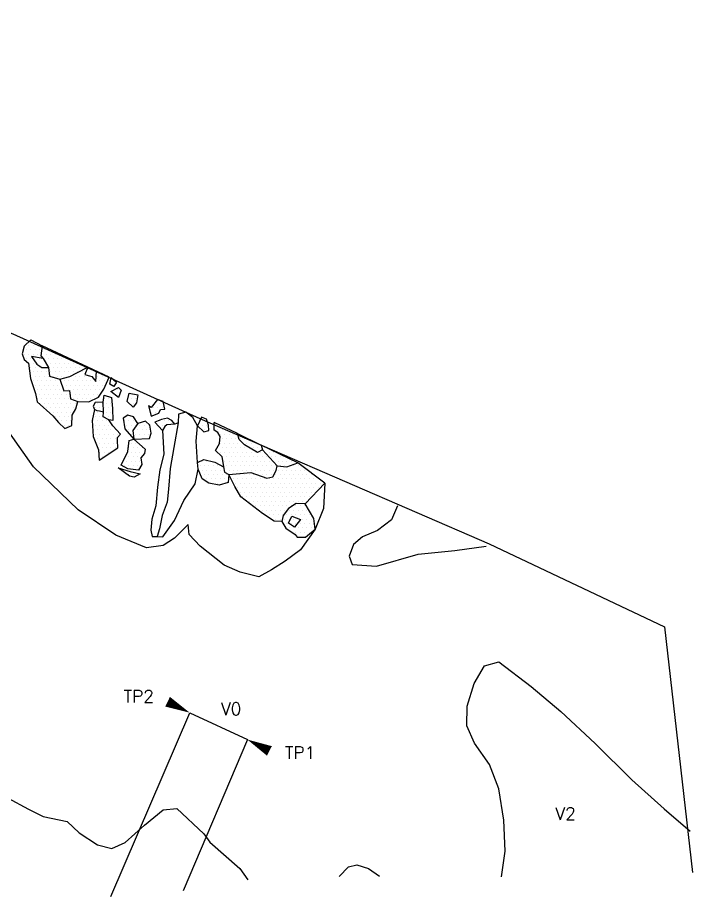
# Model space of a CAD drawing. Header units: metres. Extents: x -8.94 to -5.02, y -13.56 to -9.59.
# Drawn here: x -6.912 to -5.018, y -12.059 to -9.593 of the extents above; entities that cross this region are included whole.
import ezdxf

# ---------------------------------------------------------------- set-up
doc = ezdxf.new("R2010")
doc.units = ezdxf.units.M
doc.header["$LTSCALE"] = 25
doc.header["$MEASUREMENT"] = 0
doc.linetypes.add('STRICHPUNKTX2', pattern=[2, 1, -0.5, 0, -0.5])
doc.layers.get('0').update_dxf_attribs({"linetype": 'CONTINUOUS'})
for name, color, linetype in [('BEFUND', 1, 'CONTINUOUS'), ('BEFUNDSCHRAFF', 1, 'CONTINUOUS'), ('GRABUNGSGRENZE', 3, 'STRICHPUNKTX2'), ('STEINE', 4, 'CONTINUOUS'), ('STEINESCHRAFF', 4, 'CONTINUOUS'), ('TPROFIL', 3, 'CONTINUOUS')]:
    doc.layers.add(name, color=color, linetype=linetype)
doc.styles.get("Standard").update_dxf_attribs({"font": 'txt.shx'})

# ---------------------------------------------------------------- blocks, each defined once
blk = doc.blocks.new('PFEIL')
at = {"layer": 'TPROFIL'}
blk.add_lwpolyline([(0, 0, 0, 3, 0), (6.54, -2.37, 3, 3, 0)], format="xyseb", dxfattribs=at)
blk = doc.blocks.new('*X2')
at = {"color": 0}
for p, q in [((-687.5, -1050), (-687.5, -1050)), ((-688.75, -1052.5), (-688.75, -1052.5)), ((-688.125, -1051.25), (-688.125, -1051.25)), ((-687.5, -1052.5), (-687.5, -1052.5)), ((-686.875, -1051.25), (-686.875, -1051.25)), ((-686.25, -1052.5), (-686.25, -1052.5)), ((-685.625, -1051.25), (-685.625, -1051.25)), ((-685, -1052.5), (-685, -1052.5)), ((-683.75, -1052.5), (-683.75, -1052.5)), ((-682.5, -1052.5), (-682.5, -1052.5)), ((-689.375, -1053.75), (-689.375, -1053.75)), ((-688.75, -1055), (-688.75, -1055)), ((-688.125, -1053.75), (-688.125, -1053.75)), ((-687.5, -1055), (-687.5, -1055)), ((-686.875, -1053.75), (-686.875, -1053.75)), ((-685.625, -1053.75), (-685.625, -1053.75)), ((-684.375, -1053.75), (-684.375, -1053.75)), ((-683.75, -1055), (-683.75, -1055)), ((-683.125, -1053.75), (-683.125, -1053.75)), ((-682.5, -1055), (-682.5, -1055)), ((-681.875, -1053.75), (-681.875, -1053.75)), ((-681.25, -1055), (-681.25, -1055)), ((-680.625, -1053.75), (-680.625, -1053.75)), ((-680, -1055), (-680, -1055)), ((-679.375, -1053.75), (-679.375, -1053.75)), ((-678.75, -1055), (-678.75, -1055)), ((-677.5, -1055), (-677.5, -1055)), ((-688.125, -1056.25), (-688.125, -1056.25)), ((-687.5, -1057.5), (-687.5, -1057.5)), ((-686.875, -1056.25), (-686.875, -1056.25)), ((-686.25, -1057.5), (-686.25, -1057.5)), ((-685, -1057.5), (-685, -1057.5)), ((-683.75, -1057.5), (-683.75, -1057.5)), ((-683.125, -1056.25), (-683.125, -1056.25)), ((-682.5, -1057.5), (-682.5, -1057.5)), ((-681.875, -1056.25), (-681.875, -1056.25)), ((-681.25, -1057.5), (-681.25, -1057.5)), ((-680.625, -1056.25), (-680.625, -1056.25)), ((-680, -1057.5), (-680, -1057.5)), ((-679.375, -1056.25), (-679.375, -1056.25)), ((-678.75, -1057.5), (-678.75, -1057.5)), ((-678.125, -1056.25), (-678.125, -1056.25)), ((-677.5, -1057.5), (-677.5, -1057.5)), ((-676.875, -1056.25), (-676.875, -1056.25)), ((-676.25, -1057.5), (-676.25, -1057.5)), ((-675.625, -1056.25), (-675.625, -1056.25)), ((-675, -1057.5), (-675, -1057.5)), ((-674.375, -1056.25), (-674.375, -1056.25)), ((-673.75, -1057.5), (-673.75, -1057.5)), ((-672.5, -1057.5), (-672.5, -1057.5)), ((-687.5, -1060), (-687.5, -1060)), ((-686.875, -1058.75), (-686.875, -1058.75)), ((-686.25, -1060), (-686.25, -1060)), ((-685.625, -1058.75), (-685.625, -1058.75)), ((-685, -1060), (-685, -1060)), ((-684.375, -1058.75), (-684.375, -1058.75)), ((-683.75, -1060), (-683.75, -1060)), ((-683.125, -1058.75), (-683.125, -1058.75)), ((-682.5, -1060), (-682.5, -1060)), ((-681.875, -1058.75), (-681.875, -1058.75)), ((-681.25, -1060), (-681.25, -1060)), ((-680.625, -1058.75), (-680.625, -1058.75)), ((-680, -1060), (-680, -1060)), ((-679.375, -1058.75), (-679.375, -1058.75)), ((-678.75, -1060), (-678.75, -1060)), ((-678.125, -1058.75), (-678.125, -1058.75)), ((-677.5, -1060), (-677.5, -1060)), ((-676.875, -1058.75), (-676.875, -1058.75)), ((-676.25, -1060), (-676.25, -1060)), ((-675.625, -1058.75), (-675.625, -1058.75)), ((-675, -1060), (-675, -1060)), ((-674.375, -1058.75), (-674.375, -1058.75)), ((-673.75, -1060), (-673.75, -1060)), ((-673.125, -1058.75), (-673.125, -1058.75)), ((-672.5, -1060), (-672.5, -1060)), ((-671.25, -1060), (-671.25, -1060)), ((-668.75, -1060), (-668.75, -1060)), ((-667.5, -1060), (-667.5, -1060)), ((-666.25, -1060), (-666.25, -1060)), ((-686.875, -1061.25), (-686.875, -1061.25)), ((-686.25, -1062.5), (-686.25, -1062.5)), ((-685.625, -1061.25), (-685.625, -1061.25)), ((-685, -1062.5), (-685, -1062.5)), ((-684.375, -1061.25), (-684.375, -1061.25)), ((-683.75, -1062.5), (-683.75, -1062.5)), ((-683.125, -1061.25), (-683.125, -1061.25)), ((-682.5, -1062.5), (-682.5, -1062.5)), ((-681.875, -1061.25), (-681.875, -1061.25)), ((-681.25, -1062.5), (-681.25, -1062.5)), ((-680.625, -1061.25), (-680.625, -1061.25)), ((-680, -1062.5), (-680, -1062.5)), ((-679.375, -1061.25), (-679.375, -1061.25)), ((-678.75, -1062.5), (-678.75, -1062.5)), ((-678.125, -1061.25), (-678.125, -1061.25)), ((-677.5, -1062.5), (-677.5, -1062.5)), ((-676.875, -1061.25), (-676.875, -1061.25)), ((-676.25, -1062.5), (-676.25, -1062.5)), ((-675.625, -1061.25), (-675.625, -1061.25)), ((-675, -1062.5), (-675, -1062.5)), ((-674.375, -1061.25), (-674.375, -1061.25)), ((-673.75, -1062.5), (-673.75, -1062.5)), ((-673.125, -1061.25), (-673.125, -1061.25)), ((-672.5, -1062.5), (-672.5, -1062.5)), ((-671.875, -1061.25), (-671.875, -1061.25)), ((-671.25, -1062.5), (-671.25, -1062.5)), ((-670.625, -1061.25), (-670.625, -1061.25)), ((-670, -1062.5), (-670, -1062.5)), ((-669.375, -1061.25), (-669.375, -1061.25)), ((-668.75, -1062.5), (-668.75, -1062.5)), ((-668.125, -1061.25), (-668.125, -1061.25)), ((-667.5, -1062.5), (-667.5, -1062.5)), ((-666.875, -1061.25), (-666.875, -1061.25)), ((-664.375, -1061.25), (-664.375, -1061.25)), ((-685.625, -1063.75), (-685.625, -1063.75)), ((-685, -1065), (-685, -1065)), ((-684.375, -1063.75), (-684.375, -1063.75)), ((-683.75, -1065), (-683.75, -1065)), ((-683.125, -1063.75), (-683.125, -1063.75)), ((-682.5, -1065), (-682.5, -1065)), ((-681.875, -1063.75), (-681.875, -1063.75)), ((-681.25, -1065), (-681.25, -1065)), ((-680.625, -1063.75), (-680.625, -1063.75)), ((-680, -1065), (-680, -1065)), ((-679.375, -1063.75), (-679.375, -1063.75)), ((-678.75, -1065), (-678.75, -1065)), ((-678.125, -1063.75), (-678.125, -1063.75)), ((-677.5, -1065), (-677.5, -1065)), ((-676.875, -1063.75), (-676.875, -1063.75)), ((-676.25, -1065), (-676.25, -1065)), ((-675.625, -1063.75), (-675.625, -1063.75)), ((-675, -1065), (-675, -1065)), ((-674.375, -1063.75), (-674.375, -1063.75)), ((-673.75, -1065), (-673.75, -1065)), ((-673.125, -1063.75), (-673.125, -1063.75)), ((-672.5, -1065), (-672.5, -1065)), ((-671.875, -1063.75), (-671.875, -1063.75)), ((-671.25, -1065), (-671.25, -1065)), ((-670.625, -1063.75), (-670.625, -1063.75)), ((-670, -1065), (-670, -1065)), ((-669.375, -1063.75), (-669.375, -1063.75)), ((-668.75, -1065), (-668.75, -1065)), ((-668.125, -1063.75), (-668.125, -1063.75)), ((-663.75, -1065), (-663.75, -1065)), ((-663.125, -1063.75), (-663.125, -1063.75)), ((-658.75, -1065), (-658.75, -1065)), ((-685.625, -1066.25), (-685.625, -1066.25)), ((-685, -1067.5), (-685, -1067.5)), ((-684.375, -1066.25), (-684.375, -1066.25)), ((-683.75, -1067.5), (-683.75, -1067.5)), ((-683.125, -1066.25), (-683.125, -1066.25)), ((-682.5, -1067.5), (-682.5, -1067.5)), ((-681.875, -1066.25), (-681.875, -1066.25)), ((-681.25, -1067.5), (-681.25, -1067.5)), ((-680.625, -1066.25), (-680.625, -1066.25)), ((-680, -1067.5), (-680, -1067.5)), ((-679.375, -1066.25), (-679.375, -1066.25)), ((-678.75, -1067.5), (-678.75, -1067.5)), ((-678.125, -1066.25), (-678.125, -1066.25)), ((-677.5, -1067.5), (-677.5, -1067.5)), ((-676.875, -1066.25), (-676.875, -1066.25)), ((-676.25, -1067.5), (-676.25, -1067.5)), ((-675.625, -1066.25), (-675.625, -1066.25)), ((-675, -1067.5), (-675, -1067.5)), ((-674.375, -1066.25), (-674.375, -1066.25)), ((-673.125, -1066.25), (-673.125, -1066.25)), ((-671.875, -1066.25), (-671.875, -1066.25)), ((-670.625, -1066.25), (-670.625, -1066.25)), ((-669.375, -1066.25), (-669.375, -1066.25)), ((-668.75, -1067.5), (-668.75, -1067.5)), ((-667.5, -1067.5), (-667.5, -1067.5)), ((-666.875, -1066.25), (-666.875, -1066.25)), ((-666.25, -1067.5), (-666.25, -1067.5)), ((-665.625, -1066.25), (-665.625, -1066.25)), ((-665, -1067.5), (-665, -1067.5)), ((-659.375, -1066.25), (-659.375, -1066.25)), ((-658.75, -1067.5), (-658.75, -1067.5)), ((-658.125, -1066.25), (-658.125, -1066.25)), ((-652.5, -1067.5), (-652.5, -1067.5)), ((-651.25, -1067.5), (-651.25, -1067.5)), ((-683.125, -1068.75), (-683.125, -1068.75)), ((-682.5, -1070), (-682.5, -1070)), ((-681.875, -1068.75), (-681.875, -1068.75)), ((-681.25, -1070), (-681.25, -1070)), ((-680.625, -1068.75), (-680.625, -1068.75)), ((-680, -1070), (-680, -1070)), ((-679.375, -1068.75), (-679.375, -1068.75)), ((-678.75, -1070), (-678.75, -1070)), ((-678.125, -1068.75), (-678.125, -1068.75)), ((-677.5, -1070), (-677.5, -1070)), ((-676.875, -1068.75), (-676.875, -1068.75)), ((-676.25, -1070), (-676.25, -1070)), ((-675.625, -1068.75), (-675.625, -1068.75)), ((-669.375, -1068.75), (-669.375, -1068.75)), ((-668.75, -1070), (-668.75, -1070)), ((-668.125, -1068.75), (-668.125, -1068.75)), ((-667.5, -1070), (-667.5, -1070)), ((-666.875, -1068.75), (-666.875, -1068.75)), ((-666.25, -1070), (-666.25, -1070)), ((-665.625, -1068.75), (-665.625, -1068.75)), ((-665, -1070), (-665, -1070)), ((-653.75, -1070), (-653.75, -1070)), ((-653.125, -1068.75), (-653.125, -1068.75)), ((-652.5, -1070), (-652.5, -1070)), ((-651.875, -1068.75), (-651.875, -1068.75)), ((-650.625, -1068.75), (-650.625, -1068.75)), ((-680.625, -1071.25), (-680.625, -1071.25)), ((-680, -1072.5), (-680, -1072.5)), ((-679.375, -1071.25), (-679.375, -1071.25)), ((-678.75, -1072.5), (-678.75, -1072.5)), ((-678.125, -1071.25), (-678.125, -1071.25)), ((-677.5, -1072.5), (-677.5, -1072.5)), ((-676.875, -1071.25), (-676.875, -1071.25)), ((-676.25, -1072.5), (-676.25, -1072.5)), ((-670, -1072.5), (-670, -1072.5)), ((-669.375, -1071.25), (-669.375, -1071.25)), ((-668.75, -1072.5), (-668.75, -1072.5)), ((-668.125, -1071.25), (-668.125, -1071.25)), ((-667.5, -1072.5), (-667.5, -1072.5)), ((-666.875, -1071.25), (-666.875, -1071.25)), ((-666.25, -1072.5), (-666.25, -1072.5)), ((-665.625, -1071.25), (-665.625, -1071.25)), ((-661.25, -1072.5), (-661.25, -1072.5)), ((-660.625, -1071.25), (-660.625, -1071.25)), ((-660, -1072.5), (-660, -1072.5)), ((-659.375, -1071.25), (-659.375, -1071.25)), ((-658.75, -1072.5), (-658.75, -1072.5)), ((-651.25, -1072.5), (-651.25, -1072.5)), ((-650, -1072.5), (-650, -1072.5)), ((-648.75, -1072.5), (-648.75, -1072.5)), ((-640, -1072.5), (-640, -1072.5)), ((-638.75, -1072.5), (-638.75, -1072.5)), ((-678.125, -1073.75), (-678.125, -1073.75)), ((-676.875, -1073.75), (-676.875, -1073.75)), ((-670, -1075), (-670, -1075)), ((-669.375, -1073.75), (-669.375, -1073.75)), ((-668.75, -1075), (-668.75, -1075)), ((-668.125, -1073.75), (-668.125, -1073.75)), ((-667.5, -1075), (-667.5, -1075)), ((-666.875, -1073.75), (-666.875, -1073.75)), ((-666.25, -1075), (-666.25, -1075)), ((-665.625, -1073.75), (-665.625, -1073.75)), ((-665, -1075), (-665, -1075)), ((-663.75, -1075), (-663.75, -1075)), ((-660.625, -1073.75), (-660.625, -1073.75)), ((-660, -1075), (-660, -1075)), ((-659.375, -1073.75), (-659.375, -1073.75)), ((-658.75, -1075), (-658.75, -1075)), ((-658.125, -1073.75), (-658.125, -1073.75)), ((-657.5, -1075), (-657.5, -1075)), ((-656.875, -1073.75), (-656.875, -1073.75)), ((-656.25, -1075), (-656.25, -1075)), ((-655.625, -1073.75), (-655.625, -1073.75)), ((-655, -1075), (-655, -1075)), ((-654.375, -1073.75), (-654.375, -1073.75)), ((-650.625, -1073.75), (-650.625, -1073.75)), ((-640.625, -1073.75), (-640.625, -1073.75)), ((-639.375, -1073.75), (-639.375, -1073.75)), ((-638.75, -1075), (-638.75, -1075)), ((-638.125, -1073.75), (-638.125, -1073.75)), ((-635.625, -1073.75), (-635.625, -1073.75)), ((-635, -1075), (-635, -1075)), ((-634.375, -1073.75), (-634.375, -1073.75)), ((-633.75, -1075), (-633.75, -1075)), ((-632.5, -1075), (-632.5, -1075)), ((-669.375, -1076.25), (-669.375, -1076.25)), ((-668.125, -1076.25), (-668.125, -1076.25)), ((-666.875, -1076.25), (-666.875, -1076.25)), ((-665.625, -1076.25), (-665.625, -1076.25)), ((-664.375, -1076.25), (-664.375, -1076.25)), ((-663.125, -1076.25), (-663.125, -1076.25)), ((-659.375, -1076.25), (-659.375, -1076.25)), ((-658.125, -1076.25), (-658.125, -1076.25)), ((-656.875, -1076.25), (-656.875, -1076.25)), ((-655.625, -1076.25), (-655.625, -1076.25)), ((-654.375, -1076.25), (-654.375, -1076.25)), ((-634.375, -1076.25), (-634.375, -1076.25)), ((-633.125, -1076.25), (-633.125, -1076.25)), ((-631.875, -1076.25), (-631.875, -1076.25)), ((-630.625, -1076.25), (-630.625, -1076.25)), ((-629.375, -1076.25), (-629.375, -1076.25)), ((-668.75, -1077.5), (-668.75, -1077.5)), ((-668.125, -1078.75), (-668.125, -1078.75)), ((-667.5, -1077.5), (-667.5, -1077.5)), ((-666.875, -1078.75), (-666.875, -1078.75)), ((-666.25, -1077.5), (-666.25, -1077.5)), ((-665.625, -1078.75), (-665.625, -1078.75)), ((-665, -1077.5), (-665, -1077.5)), ((-664.375, -1078.75), (-664.375, -1078.75)), ((-663.75, -1077.5), (-663.75, -1077.5)), ((-659.375, -1078.75), (-659.375, -1078.75)), ((-658.125, -1078.75), (-658.125, -1078.75)), ((-657.5, -1077.5), (-657.5, -1077.5)), ((-656.25, -1077.5), (-656.25, -1077.5)), ((-634.375, -1078.75), (-634.375, -1078.75)), ((-633.75, -1077.5), (-633.75, -1077.5)), ((-633.125, -1078.75), (-633.125, -1078.75)), ((-632.5, -1077.5), (-632.5, -1077.5)), ((-631.875, -1078.75), (-631.875, -1078.75)), ((-631.25, -1077.5), (-631.25, -1077.5)), ((-630.625, -1078.75), (-630.625, -1078.75)), ((-630, -1077.5), (-630, -1077.5)), ((-629.375, -1078.75), (-629.375, -1078.75)), ((-628.75, -1077.5), (-628.75, -1077.5)), ((-628.125, -1078.75), (-628.125, -1078.75)), ((-627.5, -1077.5), (-627.5, -1077.5)), ((-626.875, -1078.75), (-626.875, -1078.75)), ((-625.625, -1078.75), (-625.625, -1078.75)), ((-624.375, -1078.75), (-624.375, -1078.75)), ((-668.75, -1080), (-668.75, -1080)), ((-668.125, -1081.25), (-668.125, -1081.25)), ((-667.5, -1080), (-667.5, -1080)), ((-666.875, -1081.25), (-666.875, -1081.25)), ((-666.25, -1080), (-666.25, -1080)), ((-665.625, -1081.25), (-665.625, -1081.25)), ((-665, -1080), (-665, -1080)), ((-663.75, -1080), (-663.75, -1080)), ((-660, -1080), (-660, -1080)), ((-659.375, -1081.25), (-659.375, -1081.25)), ((-658.75, -1080), (-658.75, -1080)), ((-658.125, -1081.25), (-658.125, -1081.25)), ((-657.5, -1080), (-657.5, -1080)), ((-656.875, -1081.25), (-656.875, -1081.25)), ((-656.25, -1080), (-656.25, -1080)), ((-655.625, -1081.25), (-655.625, -1081.25)), ((-635, -1080), (-635, -1080)), ((-634.375, -1081.25), (-634.375, -1081.25)), ((-633.75, -1080), (-633.75, -1080)), ((-633.125, -1081.25), (-633.125, -1081.25)), ((-632.5, -1080), (-632.5, -1080)), ((-631.875, -1081.25), (-631.875, -1081.25)), ((-631.25, -1080), (-631.25, -1080)), ((-630.625, -1081.25), (-630.625, -1081.25)), ((-630, -1080), (-630, -1080)), ((-629.375, -1081.25), (-629.375, -1081.25)), ((-628.75, -1080), (-628.75, -1080)), ((-628.125, -1081.25), (-628.125, -1081.25)), ((-627.5, -1080), (-627.5, -1080)), ((-626.875, -1081.25), (-626.875, -1081.25)), ((-626.25, -1080), (-626.25, -1080)), ((-625.625, -1081.25), (-625.625, -1081.25)), ((-625, -1080), (-625, -1080)), ((-624.375, -1081.25), (-624.375, -1081.25)), ((-623.75, -1080), (-623.75, -1080)), ((-623.125, -1081.25), (-623.125, -1081.25)), ((-622.5, -1080), (-622.5, -1080)), ((-621.875, -1081.25), (-621.875, -1081.25)), ((-620.625, -1081.25), (-620.625, -1081.25)), ((-619.375, -1081.25), (-619.375, -1081.25)), ((-667.5, -1082.5), (-667.5, -1082.5)), ((-660.625, -1083.75), (-660.625, -1083.75)), ((-660, -1082.5), (-660, -1082.5)), ((-659.375, -1083.75), (-659.375, -1083.75)), ((-658.75, -1082.5), (-658.75, -1082.5)), ((-658.125, -1083.75), (-658.125, -1083.75)), ((-657.5, -1082.5), (-657.5, -1082.5)), ((-656.875, -1083.75), (-656.875, -1083.75)), ((-639.375, -1083.75), (-639.375, -1083.75)), ((-638.125, -1083.75), (-638.125, -1083.75)), ((-633.75, -1082.5), (-633.75, -1082.5)), ((-633.125, -1083.75), (-633.125, -1083.75)), ((-632.5, -1082.5), (-632.5, -1082.5)), ((-631.875, -1083.75), (-631.875, -1083.75)), ((-631.25, -1082.5), (-631.25, -1082.5)), ((-630.625, -1083.75), (-630.625, -1083.75)), ((-630, -1082.5), (-630, -1082.5)), ((-629.375, -1083.75), (-629.375, -1083.75)), ((-628.75, -1082.5), (-628.75, -1082.5)), ((-628.125, -1083.75), (-628.125, -1083.75)), ((-627.5, -1082.5), (-627.5, -1082.5)), ((-626.875, -1083.75), (-626.875, -1083.75)), ((-626.25, -1082.5), (-626.25, -1082.5)), ((-625.625, -1083.75), (-625.625, -1083.75)), ((-625, -1082.5), (-625, -1082.5)), ((-624.375, -1083.75), (-624.375, -1083.75)), ((-623.75, -1082.5), (-623.75, -1082.5)), ((-623.125, -1083.75), (-623.125, -1083.75)), ((-622.5, -1082.5), (-622.5, -1082.5)), ((-621.875, -1083.75), (-621.875, -1083.75)), ((-621.25, -1082.5), (-621.25, -1082.5)), ((-620.625, -1083.75), (-620.625, -1083.75)), ((-620, -1082.5), (-620, -1082.5)), ((-619.375, -1083.75), (-619.375, -1083.75)), ((-618.75, -1082.5), (-618.75, -1082.5)), ((-618.125, -1083.75), (-618.125, -1083.75)), ((-617.5, -1082.5), (-617.5, -1082.5)), ((-616.875, -1083.75), (-616.875, -1083.75)), ((-616.25, -1082.5), (-616.25, -1082.5)), ((-615.625, -1083.75), (-615.625, -1083.75)), ((-614.375, -1083.75), (-614.375, -1083.75)), ((-661.875, -1086.25), (-661.875, -1086.25)), ((-661.25, -1085), (-661.25, -1085)), ((-660, -1085), (-660, -1085)), ((-658.75, -1085), (-658.75, -1085)), ((-657.5, -1085), (-657.5, -1085)), ((-640, -1085), (-640, -1085)), ((-639.375, -1086.25), (-639.375, -1086.25)), ((-638.75, -1085), (-638.75, -1085)), ((-638.125, -1086.25), (-638.125, -1086.25)), ((-637.5, -1085), (-637.5, -1085)), ((-636.875, -1086.25), (-636.875, -1086.25)), ((-636.25, -1085), (-636.25, -1085)), ((-635.625, -1086.25), (-635.625, -1086.25)), ((-635, -1085), (-635, -1085)), ((-634.375, -1086.25), (-634.375, -1086.25)), ((-633.125, -1086.25), (-633.125, -1086.25)), ((-632.5, -1085), (-632.5, -1085)), ((-631.875, -1086.25), (-631.875, -1086.25)), ((-631.25, -1085), (-631.25, -1085)), ((-630.625, -1086.25), (-630.625, -1086.25)), ((-630, -1085), (-630, -1085)), ((-629.375, -1086.25), (-629.375, -1086.25)), ((-628.75, -1085), (-628.75, -1085)), ((-628.125, -1086.25), (-628.125, -1086.25)), ((-627.5, -1085), (-627.5, -1085)), ((-626.875, -1086.25), (-626.875, -1086.25)), ((-626.25, -1085), (-626.25, -1085)), ((-625.625, -1086.25), (-625.625, -1086.25)), ((-625, -1085), (-625, -1085)), ((-624.375, -1086.25), (-624.375, -1086.25)), ((-623.75, -1085), (-623.75, -1085)), ((-623.125, -1086.25), (-623.125, -1086.25)), ((-622.5, -1085), (-622.5, -1085)), ((-621.875, -1086.25), (-621.875, -1086.25)), ((-621.25, -1085), (-621.25, -1085)), ((-620.625, -1086.25), (-620.625, -1086.25)), ((-620, -1085), (-620, -1085)), ((-619.375, -1086.25), (-619.375, -1086.25)), ((-618.75, -1085), (-618.75, -1085)), ((-618.125, -1086.25), (-618.125, -1086.25)), ((-617.5, -1085), (-617.5, -1085)), ((-616.875, -1086.25), (-616.875, -1086.25)), ((-616.25, -1085), (-616.25, -1085)), ((-615.625, -1086.25), (-615.625, -1086.25)), ((-615, -1085), (-615, -1085)), ((-614.375, -1086.25), (-614.375, -1086.25)), ((-613.75, -1085), (-613.75, -1085)), ((-613.125, -1086.25), (-613.125, -1086.25)), ((-612.5, -1085), (-612.5, -1085)), ((-611.875, -1086.25), (-611.875, -1086.25)), ((-610.625, -1086.25), (-610.625, -1086.25)), ((-660, -1087.5), (-660, -1087.5)), ((-658.75, -1087.5), (-658.75, -1087.5)), ((-657.5, -1087.5), (-657.5, -1087.5)), ((-638.75, -1087.5), (-638.75, -1087.5)), ((-638.125, -1088.75), (-638.125, -1088.75)), ((-637.5, -1087.5), (-637.5, -1087.5)), ((-636.875, -1088.75), (-636.875, -1088.75)), ((-636.25, -1087.5), (-636.25, -1087.5)), ((-635.625, -1088.75), (-635.625, -1088.75)), ((-635, -1087.5), (-635, -1087.5)), ((-634.375, -1088.75), (-634.375, -1088.75)), ((-633.75, -1087.5), (-633.75, -1087.5)), ((-633.125, -1088.75), (-633.125, -1088.75)), ((-632.5, -1087.5), (-632.5, -1087.5)), ((-631.25, -1087.5), (-631.25, -1087.5)), ((-630.625, -1088.75), (-630.625, -1088.75)), ((-630, -1087.5), (-630, -1087.5)), ((-629.375, -1088.75), (-629.375, -1088.75)), ((-628.75, -1087.5), (-628.75, -1087.5)), ((-628.125, -1088.75), (-628.125, -1088.75)), ((-627.5, -1087.5), (-627.5, -1087.5)), ((-626.875, -1088.75), (-626.875, -1088.75)), ((-626.25, -1087.5), (-626.25, -1087.5)), ((-625.625, -1088.75), (-625.625, -1088.75)), ((-625, -1087.5), (-625, -1087.5)), ((-624.375, -1088.75), (-624.375, -1088.75)), ((-623.75, -1087.5), (-623.75, -1087.5)), ((-623.125, -1088.75), (-623.125, -1088.75)), ((-622.5, -1087.5), (-622.5, -1087.5)), ((-621.875, -1088.75), (-621.875, -1088.75)), ((-621.25, -1087.5), (-621.25, -1087.5)), ((-620.625, -1088.75), (-620.625, -1088.75)), ((-620, -1087.5), (-620, -1087.5)), ((-619.375, -1088.75), (-619.375, -1088.75)), ((-618.75, -1087.5), (-618.75, -1087.5)), ((-618.125, -1088.75), (-618.125, -1088.75)), ((-617.5, -1087.5), (-617.5, -1087.5)), ((-616.875, -1088.75), (-616.875, -1088.75)), ((-616.25, -1087.5), (-616.25, -1087.5)), ((-615.625, -1088.75), (-615.625, -1088.75)), ((-615, -1087.5), (-615, -1087.5)), ((-614.375, -1088.75), (-614.375, -1088.75)), ((-613.75, -1087.5), (-613.75, -1087.5)), ((-613.125, -1088.75), (-613.125, -1088.75)), ((-612.5, -1087.5), (-612.5, -1087.5)), ((-611.875, -1088.75), (-611.875, -1088.75)), ((-611.25, -1087.5), (-611.25, -1087.5)), ((-610.625, -1088.75), (-610.625, -1088.75)), ((-610, -1087.5), (-610, -1087.5)), ((-609.375, -1088.75), (-609.375, -1088.75)), ((-608.75, -1087.5), (-608.75, -1087.5)), ((-608.125, -1088.75), (-608.125, -1088.75)), ((-606.875, -1088.75), (-606.875, -1088.75)), ((-636.25, -1090), (-636.25, -1090)), ((-635, -1090), (-635, -1090)), ((-633.75, -1090), (-633.75, -1090)), ((-630, -1090), (-630, -1090)), ((-629.375, -1091.25), (-629.375, -1091.25)), ((-628.75, -1090), (-628.75, -1090)), ((-628.125, -1091.25), (-628.125, -1091.25)), ((-627.5, -1090), (-627.5, -1090)), ((-626.875, -1091.25), (-626.875, -1091.25)), ((-626.25, -1090), (-626.25, -1090)), ((-625.625, -1091.25), (-625.625, -1091.25)), ((-625, -1090), (-625, -1090)), ((-624.375, -1091.25), (-624.375, -1091.25)), ((-623.75, -1090), (-623.75, -1090)), ((-623.125, -1091.25), (-623.125, -1091.25)), ((-622.5, -1090), (-622.5, -1090)), ((-621.875, -1091.25), (-621.875, -1091.25)), ((-621.25, -1090), (-621.25, -1090)), ((-620.625, -1091.25), (-620.625, -1091.25)), ((-620, -1090), (-620, -1090)), ((-619.375, -1091.25), (-619.375, -1091.25)), ((-618.75, -1090), (-618.75, -1090)), ((-618.125, -1091.25), (-618.125, -1091.25)), ((-617.5, -1090), (-617.5, -1090)), ((-616.875, -1091.25), (-616.875, -1091.25)), ((-616.25, -1090), (-616.25, -1090)), ((-615.625, -1091.25), (-615.625, -1091.25)), ((-615, -1090), (-615, -1090)), ((-614.375, -1091.25), (-614.375, -1091.25)), ((-613.75, -1090), (-613.75, -1090)), ((-613.125, -1091.25), (-613.125, -1091.25)), ((-612.5, -1090), (-612.5, -1090)), ((-611.875, -1091.25), (-611.875, -1091.25)), ((-611.25, -1090), (-611.25, -1090)), ((-610.625, -1091.25), (-610.625, -1091.25)), ((-610, -1090), (-610, -1090)), ((-609.375, -1091.25), (-609.375, -1091.25)), ((-608.75, -1090), (-608.75, -1090)), ((-608.125, -1091.25), (-608.125, -1091.25)), ((-607.5, -1090), (-607.5, -1090)), ((-606.875, -1091.25), (-606.875, -1091.25)), ((-606.25, -1090), (-606.25, -1090)), ((-628.75, -1092.5), (-628.75, -1092.5)), ((-628.125, -1093.75), (-628.125, -1093.75)), ((-627.5, -1092.5), (-627.5, -1092.5)), ((-626.875, -1093.75), (-626.875, -1093.75)), ((-626.25, -1092.5), (-626.25, -1092.5)), ((-625.625, -1093.75), (-625.625, -1093.75)), ((-625, -1092.5), (-625, -1092.5)), ((-624.375, -1093.75), (-624.375, -1093.75)), ((-623.75, -1092.5), (-623.75, -1092.5)), ((-623.125, -1093.75), (-623.125, -1093.75)), ((-622.5, -1092.5), (-622.5, -1092.5)), ((-621.875, -1093.75), (-621.875, -1093.75)), ((-621.25, -1092.5), (-621.25, -1092.5)), ((-620.625, -1093.75), (-620.625, -1093.75)), ((-620, -1092.5), (-620, -1092.5)), ((-619.375, -1093.75), (-619.375, -1093.75)), ((-618.75, -1092.5), (-618.75, -1092.5)), ((-618.125, -1093.75), (-618.125, -1093.75)), ((-617.5, -1092.5), (-617.5, -1092.5)), ((-616.875, -1093.75), (-616.875, -1093.75)), ((-616.25, -1092.5), (-616.25, -1092.5)), ((-615.625, -1093.75), (-615.625, -1093.75)), ((-615, -1092.5), (-615, -1092.5)), ((-614.375, -1093.75), (-614.375, -1093.75)), ((-613.75, -1092.5), (-613.75, -1092.5)), ((-613.125, -1093.75), (-613.125, -1093.75)), ((-612.5, -1092.5), (-612.5, -1092.5)), ((-611.875, -1093.75), (-611.875, -1093.75)), ((-611.25, -1092.5), (-611.25, -1092.5)), ((-610.625, -1093.75), (-610.625, -1093.75)), ((-610, -1092.5), (-610, -1092.5)), ((-609.375, -1093.75), (-609.375, -1093.75)), ((-608.75, -1092.5), (-608.75, -1092.5)), ((-607.5, -1092.5), (-607.5, -1092.5)), ((-626.25, -1095), (-626.25, -1095)), ((-625, -1095), (-625, -1095)), ((-624.375, -1096.25), (-624.375, -1096.25)), ((-623.75, -1095), (-623.75, -1095)), ((-623.125, -1096.25), (-623.125, -1096.25)), ((-622.5, -1095), (-622.5, -1095)), ((-621.875, -1096.25), (-621.875, -1096.25)), ((-621.25, -1095), (-621.25, -1095)), ((-620.625, -1096.25), (-620.625, -1096.25)), ((-620, -1095), (-620, -1095)), ((-619.375, -1096.25), (-619.375, -1096.25)), ((-618.75, -1095), (-618.75, -1095)), ((-618.125, -1096.25), (-618.125, -1096.25)), ((-617.5, -1095), (-617.5, -1095)), ((-616.875, -1096.25), (-616.875, -1096.25)), ((-616.25, -1095), (-616.25, -1095)), ((-615.625, -1096.25), (-615.625, -1096.25)), ((-615, -1095), (-615, -1095)), ((-614.375, -1096.25), (-614.375, -1096.25)), ((-613.75, -1095), (-613.75, -1095)), ((-612.5, -1095), (-612.5, -1095)), ((-611.25, -1095), (-611.25, -1095)), ((-610, -1095), (-610, -1095)), ((-622.5, -1097.5), (-622.5, -1097.5)), ((-621.875, -1098.75), (-621.875, -1098.75)), ((-621.25, -1097.5), (-621.25, -1097.5)), ((-620.625, -1098.75), (-620.625, -1098.75)), ((-620, -1097.5), (-620, -1097.5)), ((-619.375, -1098.75), (-619.375, -1098.75)), ((-618.75, -1097.5), (-618.75, -1097.5)), ((-618.125, -1098.75), (-618.125, -1098.75)), ((-617.5, -1097.5), (-617.5, -1097.5)), ((-616.875, -1098.75), (-616.875, -1098.75)), ((-616.25, -1097.5), (-616.25, -1097.5)), ((-620, -1100), (-620, -1100)), ((-618.75, -1100), (-618.75, -1100)), ((-617.5, -1100), (-617.5, -1100)), ((-614.375, -1101.25), (-614.375, -1101.25)), ((-613.75, -1100), (-613.75, -1100)), ((-613.125, -1101.25), (-613.125, -1101.25)), ((-612.5, -1100), (-612.5, -1100))]:
    blk.add_line(p, q, dxfattribs=at)
blk = doc.blocks.new('*X3')
at = {"color": 0}
for p, q in [((-613.125, -1096.25), (-613.125, -1096.25)), ((-611.875, -1096.25), (-611.875, -1096.25)), ((-610.625, -1096.25), (-610.625, -1096.25)), ((-615.625, -1098.75), (-615.625, -1098.75)), ((-615, -1097.5), (-615, -1097.5)), ((-614.375, -1098.75), (-614.375, -1098.75)), ((-613.75, -1097.5), (-613.75, -1097.5)), ((-613.125, -1098.75), (-613.125, -1098.75)), ((-612.5, -1097.5), (-612.5, -1097.5)), ((-611.875, -1098.75), (-611.875, -1098.75)), ((-611.25, -1097.5), (-611.25, -1097.5)), ((-610.625, -1098.75), (-610.625, -1098.75)), ((-610, -1097.5), (-610, -1097.5)), ((-609.375, -1098.75), (-609.375, -1098.75)), ((-616.25, -1100), (-616.25, -1100)), ((-615.625, -1101.25), (-615.625, -1101.25)), ((-615, -1100), (-615, -1100)), ((-614.375, -1101.25), (-614.375, -1101.25)), ((-613.75, -1100), (-613.75, -1100)), ((-613.125, -1101.25), (-613.125, -1101.25)), ((-612.5, -1100), (-612.5, -1100)), ((-611.875, -1101.25), (-611.875, -1101.25)), ((-611.25, -1100), (-611.25, -1100)), ((-610.625, -1101.25), (-610.625, -1101.25)), ((-610, -1100), (-610, -1100)), ((-609.375, -1101.25), (-609.375, -1101.25)), ((-608.75, -1100), (-608.75, -1100)), ((-608.125, -1101.25), (-608.125, -1101.25)), ((-615, -1102.5), (-615, -1102.5)), ((-613.75, -1102.5), (-613.75, -1102.5)), ((-613.125, -1103.75), (-613.125, -1103.75)), ((-612.5, -1102.5), (-612.5, -1102.5)), ((-611.875, -1103.75), (-611.875, -1103.75)), ((-611.25, -1102.5), (-611.25, -1102.5)), ((-610.625, -1103.75), (-610.625, -1103.75)), ((-610, -1102.5), (-610, -1102.5)), ((-609.375, -1103.75), (-609.375, -1103.75)), ((-608.75, -1102.5), (-608.75, -1102.5)), ((-612.5, -1105), (-612.5, -1105)), ((-611.25, -1105), (-611.25, -1105))]:
    blk.add_line(p, q, dxfattribs=at)

msp = doc.modelspace()

# ---------------------------------------------------------------- linework, layer by layer
at = {"layer": 'BEFUND'}
for points in [[(-6.05, -10.8998), (-6.0534, -10.9706), (-6.0771, -11.0282), (-6.1182, -11.0869), (-6.1609, -11.118), (-6.1995, -11.1426), (-6.2351, -11.1626), (-6.2876, -11.1495), (-6.3324, -11.1293), (-6.3993, -11.0765), (-6.4309, -11.043), (-6.4336, -11.0155), (-6.4336, -11.0155), (-6.4716, -11.0533), (-6.5036, -11.0743), (-6.55, -11.081), (-6.6361, -11.0452), (-6.7422, -10.9747), (-6.8678, -10.8539), (-6.9363, -10.7554), (-6.9891, -10.6639), (-7.0214, -10.5836), (-7.0379, -10.4955), (-7.0325, -10.4497)], [(-5.8457, -10.9628), (-5.8624, -11.0026), (-5.902, -11.0327), (-5.9442, -11.0497), (-5.9696, -11.0716), (-5.9817, -11.1043), (-5.973, -11.1277), (-5.9053, -11.1325), (-5.7878, -11.0986), (-5.6855, -11.0886), (-5.5969, -11.0761)], [(-5.5544, -12.0036), (-5.5434, -11.9318), (-5.5472, -11.8447), (-5.5612, -11.7572), (-5.5874, -11.689), (-5.6298, -11.6291), (-5.6514, -11.5803), (-5.6505, -11.5253), (-5.6309, -11.4616), (-5.6015, -11.4121), (-5.5613, -11.4008), (-5.471, -11.4698), (-5.3878, -11.5398), (-5.2913, -11.6301), (-5.1886, -11.7316), (-5.0978, -11.8133), (-5.0248, -11.8757)], [(-7.3501, -11.6425), (-7.2527, -11.6926), (-7.188, -11.7123), (-7.0913, -11.7074), (-7.0297, -11.694), (-6.9808, -11.7025), (-6.9552, -11.7477), (-6.9403, -11.7823), (-6.8817, -11.8142), (-6.8404, -11.8344), (-6.7731, -11.849), (-6.7389, -11.8804), (-6.6874, -11.9139), (-6.6472, -11.9244), (-6.61, -11.908), (-6.5562, -11.859), (-6.5039, -11.8156), (-6.4652, -11.8119), (-6.3892, -11.8829), (-6.3723, -11.9068), (-6.2881, -11.9804), (-6.2661, -12.0124)], [(-6.0095, -12.0034), (-5.9836, -11.9754), (-5.9602, -11.9702), (-5.9271, -11.9803), (-5.8965, -12.0021)]]:
    msp.add_lwpolyline(points, dxfattribs=at)
at = {"layer": 'GRABUNGSGRENZE', "flags": 128}
msp.add_lwpolyline([(-8.8043, -9.5932), (-8.2693, -9.9147), (-7.8648, -10.1564), (-7.0804, -10.4208), (-6.925, -10.4804), (-6.4004, -10.7176), (-5.5888, -11.07), (-5.0968, -11.3027), (-5.0183, -11.9918)], dxfattribs=at)
at = {"layer": 'STEINE'}
for points in [[(-6.8745, -10.4971), (-6.8933, -10.5149), (-6.8993, -10.5363), (-6.8932, -10.5521), (-6.8819, -10.5628), (-6.8757, -10.606), (-6.8623, -10.6482), (-6.8572, -10.6716), (-6.8133, -10.7107), (-6.7969, -10.7295), (-6.7791, -10.7462), (-6.7597, -10.738), (-6.7593, -10.7085), (-6.7487, -10.6907), (-6.7431, -10.6703)], [(-6.8745, -10.4971), (-6.8434, -10.5138)], [(-6.8434, -10.5138), (-6.8469, -10.5423), (-6.8402, -10.5494), (-6.8249, -10.5748), (-6.8223, -10.5992), (-6.7937, -10.6078), (-6.7658, -10.6001), (-6.7459, -10.5898), (-6.7154, -10.574), (-6.8434, -10.5138)], [(-6.8402, -10.5494), (-6.8733, -10.5444), (-6.858, -10.5658), (-6.8442, -10.5749), (-6.8249, -10.5748)], [(-6.7937, -10.6078), (-6.7824, -10.6404), (-6.7667, -10.6393), (-6.7635, -10.6627), (-6.7431, -10.6703), (-6.7121, -10.6717), (-6.6846, -10.6584), (-6.6704, -10.6354), (-6.6553, -10.6018), (-6.7154, -10.574)], [(-6.7154, -10.574), (-6.723, -10.5944), (-6.7042, -10.5999), (-6.6924, -10.6141), (-6.6911, -10.5852)], [(-6.6497, -10.6033), (-6.6349, -10.616), (-6.642, -10.6287), (-6.6537, -10.6216), (-6.6497, -10.6033)], [(-6.6501, -10.642), (-6.6292, -10.6307), (-6.6211, -10.6388), (-6.6286, -10.6587), (-6.6501, -10.642)], [(-6.5991, -10.6469), (-6.5742, -10.6514), (-6.5787, -10.6744), (-6.5873, -10.6866), (-6.6047, -10.6704), (-6.5991, -10.6469)], [(-6.6719, -10.6721), (-6.6948, -10.6732), (-6.6998, -10.6834), (-6.6962, -10.6925)], [(-6.6708, -10.7006), (-6.6719, -10.6721), (-6.6694, -10.6527), (-6.649, -10.6593), (-6.6453, -10.6898), (-6.6452, -10.7234), (-6.6564, -10.7214), (-6.6717, -10.7138), (-6.6708, -10.7006)], [(-6.5368, -10.7119), (-6.5155, -10.7027), (-6.5114, -10.693), (-6.4987, -10.6919), (-6.5039, -10.6706), (-6.5197, -10.6645), (-6.5369, -10.687), (-6.5451, -10.6824), (-6.5368, -10.7119)], [(-6.6708, -10.7006), (-6.6825, -10.6971), (-6.6891, -10.6961), (-6.6962, -10.6925), (-6.7028, -10.7236), (-6.6996, -10.7689), (-6.6852, -10.806), (-6.6831, -10.8345), (-6.6312, -10.8003), (-6.6313, -10.7799), (-6.6313, -10.7712), (-6.6232, -10.7616), (-6.6447, -10.7382), (-6.6564, -10.7214)], [(-6.4074, -10.739), (-6.4207, -10.7156), (-6.4396, -10.7004), (-6.461, -10.7056), (-6.4619, -10.73), (-6.4734, -10.7998), (-6.4839, -10.8584), (-6.4889, -10.9159), (-6.4928, -10.9531), (-6.5064, -10.9903), (-6.514, -11.0275), (-6.52, -11.0489), (-6.5047, -11.0504), (-6.4713, -11.0039), (-6.4455, -10.9484), (-6.4135, -10.9014), (-6.4055, -10.8602), (-6.4076, -10.8418), (-6.4109, -10.7818), (-6.4074, -10.739)], [(-6.5744, -10.7319), (-6.5872, -10.7131), (-6.603, -10.7085), (-6.6157, -10.7167), (-6.6116, -10.7473), (-6.5855, -10.7762)], [(-6.4711, -10.7336), (-6.4788, -10.7234), (-6.4915, -10.7174), (-6.5083, -10.721), (-6.5266, -10.7282), (-6.5051, -10.7515)], [(-6.4074, -10.739), (-6.389, -10.7557), (-6.3753, -10.7521), (-6.3759, -10.7369), (-6.3815, -10.7201), (-6.3963, -10.7145), (-6.4074, -10.739)], [(-6.5855, -10.7762), (-6.5422, -10.7745), (-6.5372, -10.7593), (-6.5408, -10.7369), (-6.5536, -10.7257), (-6.5744, -10.7319), (-6.5886, -10.7518), (-6.5855, -10.7762)], [(-6.4619, -10.73), (-6.4711, -10.7336), (-6.493, -10.7357), (-6.4986, -10.7408), (-6.5051, -10.7515), (-6.5014, -10.8177), (-6.5129, -10.862), (-6.5199, -10.9109), (-6.5238, -10.9634), (-6.5354, -11.0001), (-6.5384, -11.0316), (-6.5348, -11.0489), (-6.52, -11.0489)], [(-6.3563, -10.8076), (-6.3457, -10.7877), (-6.3437, -10.7683), (-6.3498, -10.7572), (-6.36, -10.7506), (-6.3601, -10.7297)], [(-6.2954, -10.7605), (-6.3601, -10.7297)], [(-6.2245, -10.8062), (-6.2387, -10.8133), (-6.2754, -10.7921), (-6.2907, -10.7773), (-6.2954, -10.7605), (-6.2281, -10.7929)], [(-6.5855, -10.7762), (-6.5539, -10.8041), (-6.5564, -10.8163), (-6.566, -10.8286), (-6.5639, -10.8474), (-6.573, -10.8632), (-6.6031, -10.8592), (-6.6214, -10.8486), (-6.6027, -10.8104), (-6.5987, -10.7793), (-6.5855, -10.7762)], [(-6.2281, -10.7929), (-6.2245, -10.8062), (-6.1841, -10.8508), (-6.1561, -10.8538), (-6.1261, -10.8425), (-6.2281, -10.7929)], [(-6.3563, -10.8076), (-6.3389, -10.8243), (-6.3338, -10.8533)], [(-6.4076, -10.8418), (-6.3898, -10.8331), (-6.3588, -10.8407), (-6.3338, -10.8533), (-6.3312, -10.8686), (-6.3189, -10.8747), (-6.3214, -10.8976), (-6.3468, -10.9048), (-6.3754, -10.8998), (-6.3937, -10.8871), (-6.4055, -10.8602)], [(-6.05, -10.8998), (-6.1261, -10.8425)], [(-6.6295, -10.8568), (-6.5959, -10.8669), (-6.5679, -10.8734), (-6.5852, -10.8826), (-6.5979, -10.8796), (-6.6295, -10.8568)], [(-6.3189, -10.8747), (-6.2573, -10.8699), (-6.213, -10.885), (-6.1957, -10.8819), (-6.1866, -10.8636), (-6.1841, -10.8508)], [(-6.05, -10.8998), (-6.1054, -10.957), (-6.1308, -10.9561), (-6.1522, -10.9709), (-6.1669, -10.9898), (-6.1709, -11.0071), (-6.1918, -11.0056), (-6.2244, -10.9849), (-6.2857, -10.9377), (-6.3025, -10.9092), (-6.3189, -10.8747)], [(-6.1709, -11.0071), (-6.1591, -11.0254), (-6.1336, -11.0431), (-6.1275, -11.0512), (-6.1046, -11.0507), (-6.0771, -11.0282), (-6.0803, -10.9987), (-6.1054, -10.957)], [(-6.1424, -10.9917), (-6.1185, -11.0013), (-6.1352, -11.0228), (-6.152, -11.0121), (-6.1424, -10.9917)]]:
    msp.add_lwpolyline(points, dxfattribs=at)
at = {"layer": 'TPROFIL'}
msp.add_lwpolyline([(-6.6503, -12.0589), (-6.4289, -11.5435), (-6.2673, -11.6188), (-6.4477, -12.0435)], dxfattribs=at)

# ---------------------------------------------------------------- block references
at = {"layer": 'STEINESCHRAFF', "xscale": 0.01, "yscale": 0.01, "zscale": 0.01}
for name in ['*X2', '*X3']:
    msp.add_blockref(name, (0, 0), dxfattribs=at)
at = {"layer": 'TPROFIL', "xscale": 0.01, "yscale": 0.01, "zscale": 0.01}
for p, rotation in [((-6.4289, -11.5435), 173.5322980753304), ((-6.2673, -11.6188), 352.6915019702565)]:
    msp.add_blockref('PFEIL', p, dxfattribs=dict(at, rotation=rotation))

# ---------------------------------------------------------------- texts
at = {"layer": 'BEFUNDSCHRAFF'}
for s, p in [('V0', (-6.3413, -11.5502)), ('V2', (-5.4027, -11.8443))]:
    msp.add_text(s, height=0.035, dxfattribs=at).set_placement(p)
at = {"layer": 'TPROFIL'}
for s, p in [('TP2', (-6.6148, -11.515)), ('TP1', (-6.1622, -11.673))]:
    msp.add_text(s, height=0.035, dxfattribs=at).set_placement(p)

doc.saveas('drawing.dxf')
